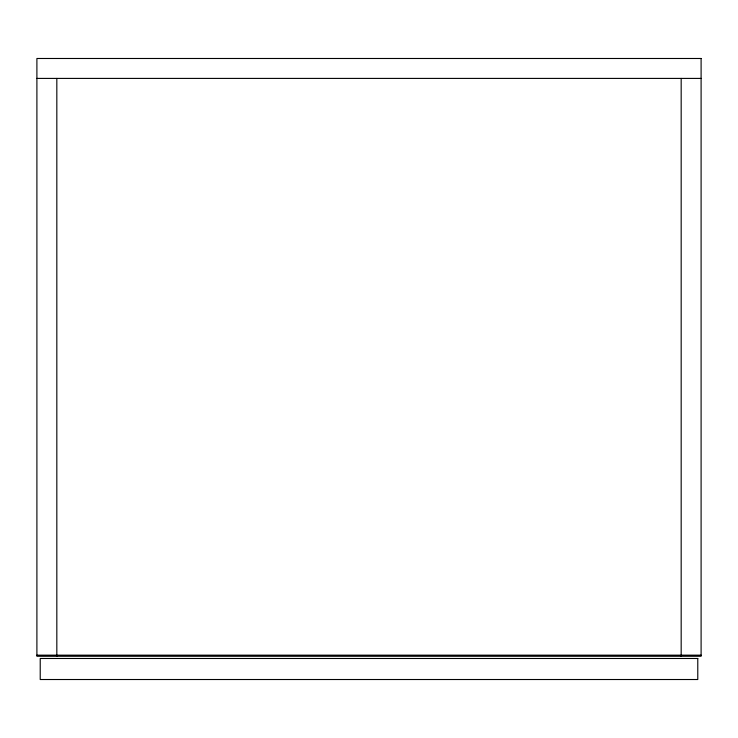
<?xml version="1.0" encoding="UTF-8"?>
<svg xmlns="http://www.w3.org/2000/svg" width="738" height="738" viewBox="0 0 738 738"><rect width="100%" height="100%" fill="white"/><g stroke="black" fill="none" stroke-linecap="round" stroke-linejoin="round"><path stroke-width="1.11" d="M36.9 78.412L701.1 78.412M36.9 655.159L701.1 655.159M681.174 78.412L681.174 656.266M56.826 78.412L56.826 656.266M701.1 58.486L36.9 58.486L36.9 656.266L701.1 656.266L701.1 58.486M697.779 658.48L40.221 658.48L40.221 679.514L697.779 679.514L697.779 658.48"/></g></svg>
